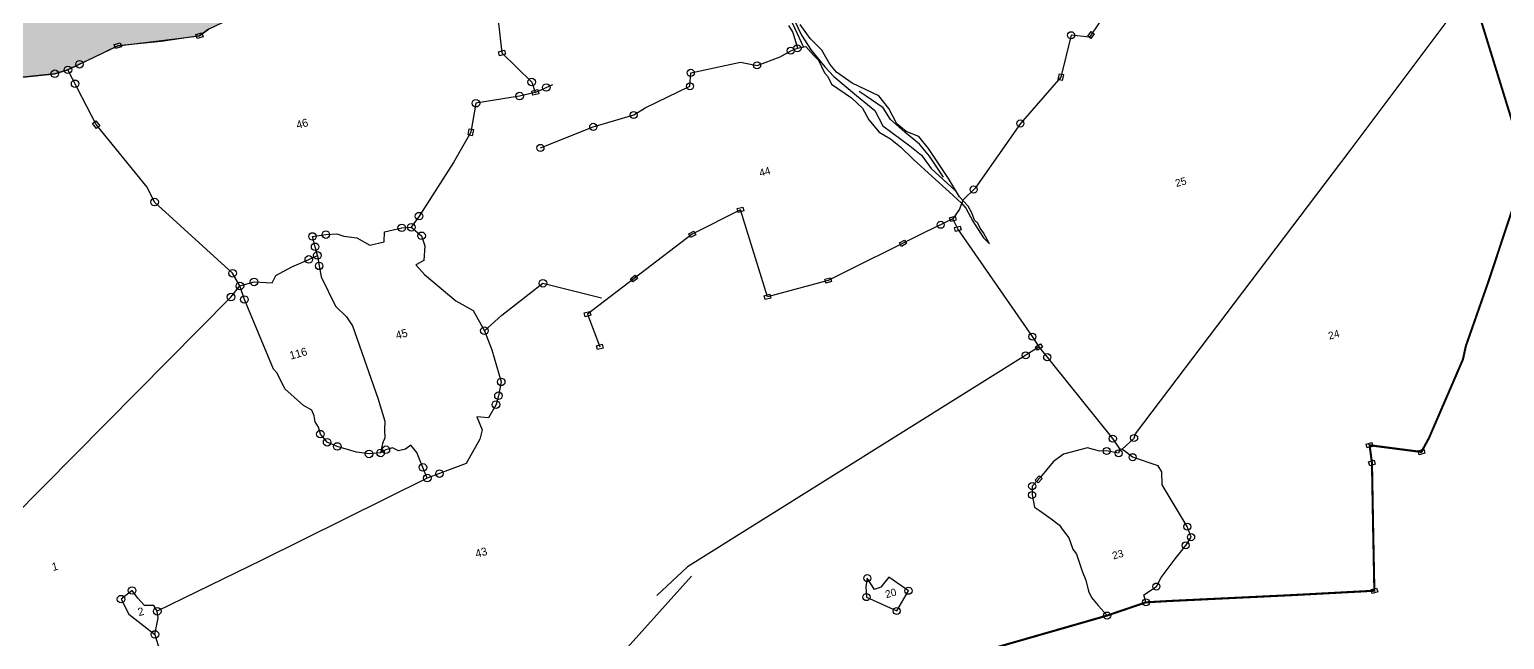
# Model space of a CAD drawing. Header units: metres. Extents: x 349190 to 354644, y 1756648 to 1760820.
# Drawn here: x 351928 to 353721, y 1758751 to 1759493 of the extents above; entities that cross this region are included whole.
import ezdxf

# ---------------------------------------------------------------- set-up
doc = ezdxf.new("R2010")
doc.units = ezdxf.units.M
doc.header["$MEASUREMENT"] = 0
for name, color, linetype in [('LINE_WATER', 4, 'Continuous'), ('POLY_HATCH', 12, 'Continuous'), ('POLY_PARCEL', 6, 'Continuous'), ('POLY_WATER', 4, 'Continuous'), ('SYM_STONE', 1, 'Continuous'), ('TEXT_PARCEL', 7, 'Continuous'), ('V_BOUND_LINE', 7, 'Continuous')]:
    doc.layers.add(name, color=color, linetype=linetype)
doc.styles.add('TEXT_MAP', font='KRDEV050.TTF')

# ---------------------------------------------------------------- blocks, each defined once
blk = doc.blocks.new('STONE')
blk.add_circle((0, 0), 0.851)
blk = doc.blocks.new('STONESQUARE')
blk.add_lwpolyline([(-0.7, 0.48), (0.7, 0.48), (0.7, -0.48), (-0.7, -0.48)], close=True)

msp = doc.modelspace()

# ---------------------------------------------------------------- hatches: boundary and pattern name
at = {"layer": 'POLY_HATCH'}
h = msp.add_hatch(dxfattribs=at)
h.set_pattern_fill('ZIGZAG', color=256, scale=81.096727, angle=15.3665, style=0)
h.set_pattern_definition([(15.36646, (349550.971, 1755955.7), (7.088451, 12.460942), [10.13709, -10.13709]), (105.36646, (349560.746, 1755958.386), (-12.460942, 7.088451), [10.13709, -10.13709])])
h.paths.add_polyline_path([(351263.3, 1759011.5), (351300.2, 1759057.2), (351353.4, 1759099.1), (351321.4, 1759164), (351342.7, 1759197.1), (351366.6, 1759246.1), (351338, 1759280.2), (351344.8, 1759289.1), (351379.7, 1759307.7), (351379.9, 1759307.7), (351446.5, 1759382.2), (351511.1, 1759459.9), (351560.4, 1759528.7), (351583.8, 1759530.9), (351597.7, 1759536.8), (351633.2, 1759552.8), (351712.4, 1759584.9), (351821.7, 1759644.6), (351838.7, 1759646.7), (351883.1, 1759654.8), (351908.9, 1759664.5), (351936, 1759658.2), (351955.2, 1759673.1), (351965.9, 1759678.3), (352018.2, 1759707.2), (352055.9, 1759739.4), (352073.9, 1759793.6), (352095.3, 1759810.4), (352131.8, 1759806.9), (352202.4, 1759834.3), (352263.1, 1759907.1), (352299.3, 1759934.8), (352357.2, 1759908.3), (352414.7, 1759873.5), (352459.5, 1759749), (352425.3, 1759663.2), (352405.6, 1759622.2), (352399.1, 1759610.4), (352392.5, 1759595.5), (352374.4, 1759587.7), (352331.4, 1759569.9), (352305.4, 1759555.7), (352260, 1759531), (352226.4, 1759528.1), (352206.5, 1759522.7), (352189, 1759514.5), (352145.1, 1759493.6), (352134.2, 1759485.6), (352087.8, 1759478.7), (352034.9, 1759473.4), (352004, 1759458.1), (351988.3, 1759450.9), (351974.2, 1759444.1), (351958.3, 1759439.3), (351883.9, 1759431.4), (351866.8, 1759426.3), (351804.5, 1759385.8), (351782, 1759372.9), (351771, 1759365.2), (351761.2, 1759355), (351731.8, 1759315.4), (351739.5, 1759275.1), (351737.6, 1759263.6), (351735.7, 1759220), (351746.3, 1759180), (351754.8, 1759159.7), (351790, 1759130.1), (351759.1, 1759086.3), (351745.4, 1759065.7), (351671.6, 1759031.6), (351660.5, 1759024), (351637.7, 1759004.3), (351631.6, 1758995.9), (351621, 1758976.2), (351612, 1758958.6), (351603.4, 1758945.3), (351596.9, 1758933.9), (351580.5, 1758904.3), (351567.3, 1758880.5), (351555.3, 1758861.7), (351573.3, 1758796), (351585.1, 1758751.4), (351590.2, 1758737.3), (351581.7, 1758724), (351574.6, 1758714.5), (351565.7, 1758675.1), (351557.1, 1758646.7), (351487.3, 1758608.9), (351434.3, 1758578.4), (351386.6, 1758571.2), (351375.9, 1758568.6), (351359.1, 1758570.3), (351304.1, 1758553.4), (351277.9, 1758547.8), (351261.9, 1758545.3), (351245, 1758542.4), (351226.8, 1758533.6), (351198, 1758516), (351188.1, 1758507.8), (351182.5, 1758488.2), (351170.5, 1758416), (351149.3, 1758399.8), (351153.6, 1758387.6), (351136.8, 1758376.5), (351104.9, 1758356.2), (351099.6, 1758350.7), (351082.2, 1758325.9), (351076, 1758312.8), (351060, 1758300.1), (351019.9, 1758289.1), (351009.5, 1758268.5), (350989.1, 1758224.9), (350983.6, 1758208.8), (350970.5, 1758191.3), (350904.5, 1758270.8), (350852, 1758282.9), (350820.4, 1758289.5), (350803.3, 1758288.8), (350788.9, 1758288.1), (350752.2, 1758272.1), (350742.7, 1758265.5), (350663, 1758227), (350650, 1758217.7), (350613.8, 1758192.5), (350568.5, 1758159.5), (350509.2, 1758143.3), (350493.5, 1758137.6), (350511.4, 1758130.6), (350608.1, 1758078.3), (350625.3, 1758067.5), (350612.9, 1758062.7), (350596.2, 1758054.5), (350498.8, 1758027.2), (350381.4, 1757990.6), (350369.1, 1757989.4), (350361.4, 1757996.2), (350346.7, 1758005.1), (350298.5, 1758029.2), (350289.8, 1758034.1), (350276.2, 1758041.4), (350255.4, 1758021), (350243.5, 1758010.9), (350253.1, 1757996.7), (350265.4, 1757982.7), (350289.6, 1757948.3), (350298.9, 1757932.2), (350303.6, 1757918.7), (350302.5, 1757905.8), (350295.3, 1757895.4), (350263.5, 1757861.4), (350249.9, 1757844), (350246.2, 1757822.7), (350243.9, 1757771.5), (350252.6, 1757766.6), (350279.5, 1757761.2), (350285.5, 1757747.5), (350345.7, 1757707.5), (350341.8, 1757655), (350343.2, 1757632.2), (350326.2, 1757605.7), (350262.6, 1757518), (350220.9, 1757511.5), (350090.3, 1757491), (350026.6, 1757481.4), (350003.3, 1757473.3), (349982.8, 1757487.2), (349987.6, 1757505.2), (349922.2, 1757565.3), (349893.1, 1757598.6), (349886.4, 1757635.6), (349878.3, 1757686.9), (349883.9, 1757776.5), (349895.2, 1757795.8), (349935.6, 1757815.5), (349905.3, 1757878.8), (349917.7, 1757902.9), (349964.9, 1757932.3), (350006.1, 1757933.3), (350031.9, 1757940.4), (350057.3, 1758005.2), (350104.5, 1758079.1), (350127.4, 1758102.7), (350184.3, 1758125.3), (350221.7, 1758133.8), (350268.7, 1758132.9), (350294.3, 1758132.2), (350308.9, 1758129.3), (350333.6, 1758083.5), (350353.9, 1758079.1), (350416.7, 1758089.4), (350445.4, 1758098.2), (350425.5, 1758145.4), (350430.6, 1758180.4), (350460.6, 1758197.3), (350481.3, 1758270), (350505.1, 1758299.8), (350536.3, 1758280.8), (350583, 1758299.7), (350619.5, 1758336.5), (350663.9, 1758351.2), (350725.4, 1758386.5), (350796.7, 1758391.4), (350859.3, 1758406.8), (350890.3, 1758451.6), (350898.2, 1758495.2), (350948.5, 1758557.4), (350994.7, 1758596.8), (351012.6, 1758635.4), (351110.3, 1758674.9), (351144.5, 1758673), (351218.6, 1758721), (351289.4, 1758721.5), (351315.9, 1758757.3), (351363.8, 1758790.3), (351302, 1758892.4), (351327.1, 1758930.4), (351311.2, 1758948.2), (351257, 1758922.1), (351237.1, 1758944.2), (351244.5, 1758966.9), (351250.2, 1758978.5), (351254.9, 1758991.5)])

# ---------------------------------------------------------------- linework, layer by layer
at = {"layer": 'LINE_WATER'}
for points in [[(352801.5, 1759867.9), (352805.2, 1759828.5), (352803.3, 1759786.6), (352795.3, 1759760.4), (352785.5, 1759744.3), (352783.4, 1759732.6), (352809.2, 1759648.2), (352832.5, 1759572.9), (352842.8, 1759545), (352853.2, 1759513.3), (352866, 1759486.1), (352878, 1759468.1), (352894.3, 1759447.6), (352905.5, 1759436), (352932.9, 1759412.9), (352955.2, 1759394.6), (352964.8, 1759375.9), (352997.8, 1759351.7), (353012.1, 1759340.1), (353023.6, 1759324.1), (353053.1, 1759297.5)], [(352784.1, 1759683.1), (352792.7, 1759656.9), (352804.7, 1759625.2), (352815.3, 1759590.9), (352824.7, 1759564.1), (352830.1, 1759556.4), (352839.2, 1759532.1), (352847.1, 1759517), (352857.6, 1759495.1), (352868.5, 1759471.8)], [(353038.9, 1759313.6), (353021.7, 1759339.1), (353009.7, 1759353.7), (352991.9, 1759368.4), (352974.4, 1759383.6), (352965.5, 1759397.9), (352944.7, 1759412.2), (352936.4, 1759417.9)]]:
    msp.add_lwpolyline(points, dxfattribs=at)
at = {"layer": 'POLY_HATCH'}
msp.add_lwpolyline([(352145.1, 1759493.6), (352134.2, 1759485.6), (352087.8, 1759478.7), (352034.9, 1759473.4), (352004, 1759458.1), (351988.3, 1759450.9), (351974.2, 1759444.1), (351958.3, 1759439.3), (351883.9, 1759431.4)], dxfattribs=at)
at = {"layer": 'POLY_PARCEL'}
for points in [[(353317.3, 1759627), (353317.3, 1759627), (353317.3, 1759627), (353271, 1759565.2), (353216.1, 1759483.8), (353216.1, 1759483.8), (353193.9, 1759486.2), (353193.9, 1759486.2), (353181.4, 1759435.3), (353181.4, 1759435.3), (353132.2, 1759378.8), (353132.2, 1759378.8), (353077.1, 1759300.3), (353062.3, 1759285.4), (353058.2, 1759274.5), (353050.3, 1759262.8)], [(352392.5, 1759595.5), (352392.5, 1759595.5), (352424.1, 1759596.7), (352439.9, 1759589.2), (352439.9, 1759589.2), (352494.8, 1759525.7), (352501.9, 1759464.6), (352538.1, 1759429.2), (352542.4, 1759416.6)], [(353255.7, 1758982.1), (353255.7, 1758982.1), (353270.5, 1758996.2), (353272.3, 1759001.4), (353272.3, 1759001.4), (353272.3, 1759001.4), (353533.1, 1759345.8), (353533.1, 1759345.8), (353533.1, 1759345.8), (353533.1, 1759345.8), (353680.3, 1759542.8), (353680.3, 1759542.8), (353680.3, 1759542.8), (353680.3, 1759542.8)], [(351974.2, 1759444.1), (351988.3, 1759450.9), (351988.3, 1759450.9), (352034.9, 1759473.4), (352134.2, 1759485.6), (352134.2, 1759485.6), (352145.1, 1759493.6), (352206.5, 1759522.7), (352206.5, 1759522.7)], [(352548.7, 1759349.1), (352612.9, 1759374.7), (352612.9, 1759374.7), (352662.1, 1759389.2), (352676.1, 1759397.8), (352730.5, 1759424.1), (352730.5, 1759424.1), (352731.5, 1759440.4), (352792.1, 1759453.6), (352812.1, 1759449.5), (352840.3, 1759459.8), (352840.3, 1759459.8), (352853, 1759467.4), (352861.2, 1759470.3)], [(351771, 1759365.2), (351782.9, 1759372.2), (351782.9, 1759372.2), (351866.8, 1759426.3), (351883.9, 1759431.4), (351958.3, 1759439.3), (351974.2, 1759444.1)], [(352183.4, 1759181.2), (352174.5, 1759196.6), (352079.6, 1759283.2), (352079.6, 1759283.2), (352070.5, 1759301.3), (352008.7, 1759377.4), (351974.2, 1759444.1), (351974.2, 1759444.1)], [(352542.4, 1759416.6), (352523.4, 1759412.2), (352470.3, 1759403.5), (352464, 1759368.1), (352442.9, 1759331.4), (352401.1, 1759266.1), (352391.7, 1759252.6)], [(352542.4, 1759416.6), (352563.7, 1759426.2)], [(353050.3, 1759262.8), (353050.3, 1759262.8), (353015.7, 1759246.2), (353015.7, 1759246.2), (353015.7, 1759246.2), (352898.4, 1759187.9), (352824.9, 1759167.9), (352791.9, 1759273.9), (352791.9, 1759273.9), (352733.3, 1759244.1), (352733.3, 1759244.1), (352733.3, 1759244.1), (352606, 1759147), (352620.8, 1759107)], [(352277.5, 1759218.4), (352274.8, 1759228.8), (352271.6, 1759241.4), (352287.8, 1759243.7), (352301.1, 1759244.7), (352309.6, 1759241.7), (352325.6, 1759239.6), (352341.3, 1759230.7), (352358.7, 1759235), (352359, 1759246.9), (352380.1, 1759251.9), (352391.7, 1759252.6)], [(352391.7, 1759252.6), (352404.3, 1759242.2), (352408, 1759230), (352407, 1759212.1), (352397.1, 1759206.8), (352407.9, 1759195.1), (352445.7, 1759163.1), (352467.1, 1759151.5), (352480.6, 1759126.7)], [(353154.9, 1759107), (353146.8, 1759119.5), (353146.8, 1759119.5), (353056.3, 1759250.7), (353050.3, 1759262.8)], [(352183.4, 1759181.2), (352200.6, 1759186), (352222.4, 1759184.8), (352227.1, 1759193.7), (352246.4, 1759204.4), (352267.1, 1759213.5), (352277.5, 1759218.4)], [(352277.5, 1759218.4), (352279.7, 1759205.6), (352282.1, 1759192.4), (352299.6, 1759156.5), (352312.8, 1759143.7), (352320.4, 1759132.8), (352351, 1759044.8), (352359.6, 1759016.7), (352359.3, 1759005.7), (352359.7, 1758996.6), (352356.6, 1758989.4), (352354.3, 1758978.1)], [(351771.7, 1758768.3), (351792.1, 1758783.7), (351792.1, 1758783.7), (351792.1, 1758783.7), (351792.1, 1758783.7), (352172.5, 1759167.7), (352172.5, 1759167.7), (352183.4, 1759181.2)], [(352354.3, 1758978.1), (352340.4, 1758976.8), (352325.1, 1758978.9), (352301.7, 1758985.9), (352289.4, 1758991), (352281.2, 1759000.9), (352278.8, 1759009.5), (352274.8, 1759015.7), (352273.7, 1759023), (352270.9, 1759030.2), (352260.5, 1759035.7), (352238.1, 1759056), (352228.7, 1759074.9), (352224, 1759079.9), (352188.8, 1759164.7), (352183.4, 1759181.2)], [(352480.6, 1759126.7), (352501.9, 1759145.6), (352551.8, 1759184.5), (352622.8, 1759166.6)], [(352480.6, 1759126.7), (352489.5, 1759103.4), (352501, 1759064.5), (352497.7, 1759047.6), (352494.7, 1759036.9), (352485.6, 1759020.9), (352471.4, 1759022.1), (352477.9, 1759006.2), (352475.1, 1758994.9), (352458.4, 1758965.2), (352426, 1758952.9), (352411.1, 1758947.5)], [(353154.9, 1759107), (353154.9, 1759107), (353154.9, 1759107), (353154.9, 1759107), (353154.9, 1759107), (352727.4, 1758839.5), (352727.4, 1758839.5), (352727.4, 1758839.5), (352727.4, 1758839.5), (352690.1, 1758804.6)], [(353253, 1758982.9), (353244.6, 1758995.4), (353244.6, 1758995.4), (353154.9, 1759107), (353154.9, 1759107)], [(352411.1, 1758947.5), (352405.9, 1758960.4), (352398.4, 1758978.5), (352391.3, 1758987.5), (352384.6, 1758982.7), (352376.3, 1758980.8), (352369, 1758984.3), (352360.8, 1758982), (352354.3, 1758978.1)], [(353253, 1758982.9), (353251.7, 1758977.6), (353237.2, 1758980.4), (353228.3, 1758980.1), (353213.8, 1758984.1), (353184.8, 1758976.7), (353172.1, 1758967.1), (353156.7, 1758948.5), (353146.6, 1758937.7), (353146.5, 1758926.9), (353149.6, 1758912), (353155.4, 1758907.9), (353169.5, 1758897.7), (353179.6, 1758890.3), (353182.9, 1758885.2), (353191, 1758874.7), (353196.2, 1758860.8), (353200.4, 1758854.7), (353207.4, 1758834.3), (353212, 1758823.4), (353215, 1758810), (353218.8, 1758802), (353226.9, 1758792.6), (353237.7, 1758780.2)], [(353257.6, 1758981.5), (353253, 1758982.9)], [(353284.9, 1758796.3), (353282.2, 1758805.4), (353297.6, 1758815.5), (353303.4, 1758826.4), (353320.6, 1758849.3), (353333.2, 1758865.6), (353339.8, 1758875.6), (353335.2, 1758888.4), (353304.8, 1758939.3), (353304.8, 1758939.3), (353304.1, 1758954.9), (353299.6, 1758962.5), (353268.7, 1758972.8), (353257.6, 1758981.5)], [(352411.1, 1758947.5), (352210.1, 1758847.6), (352082.9, 1758785.4)], [(352469.8, 1758535.2), (352469.8, 1758535.2), (352732.5, 1758828.3), (352732.5, 1758828.3)], [(352981.9, 1758785.8), (352996.2, 1758810.4), (352996.2, 1758810.4), (352972.2, 1758827), (352972.2, 1758827), (352962.4, 1758814.9), (352954.9, 1758811.8), (352946.1, 1758825.8), (352944.3, 1758815.1), (352945.1, 1758802.7), (352945.1, 1758802.7), (352981.9, 1758785.8)], [(352082.9, 1758785.4), (352078.5, 1758792.3), (352067.2, 1758792.4), (352059.1, 1758801.4), (352052.2, 1758810.7), (352038.8, 1758800.2), (352048.1, 1758782.1), (352066.5, 1758767.8), (352080, 1758757.2)], [(352080, 1758757.2), (352083.8, 1758777.6), (352082.9, 1758785.4)], [(352080, 1758757.2), (352083.4, 1758745), (352102.7, 1758699.7), (352120.7, 1758659), (352131.7, 1758616.7), (352147.4, 1758571), (352163.2, 1758538.5), (352167.8, 1758523.2)]]:
    msp.add_lwpolyline(points, dxfattribs=at)
at = {"layer": 'POLY_WATER'}
msp.add_lwpolyline([(352850.2, 1759498.2), (352855.4, 1759489.5), (352861.2, 1759470.3), (352871.3, 1759472.4), (352881.3, 1759461.5), (352886.6, 1759455.9), (352894.1, 1759440.5), (352898.3, 1759436), (352902.5, 1759426.8), (352927, 1759410), (352940.3, 1759397.5), (352948, 1759383.1), (352960.7, 1759368.3), (352974.5, 1759360.1), (352986.3, 1759350.5), (353001.7, 1759335.5), (353024.8, 1759314.5), (353045.6, 1759295.8), (353060.6, 1759281.7), (353066, 1759275.7), (353074.5, 1759259.9), (353087.5, 1759239.6), (353094.5, 1759232.4), (353087.5, 1759245.8), (353083.2, 1759251.3), (353080.6, 1759257.6), (353076.5, 1759261.4), (353073.3, 1759270.3), (353068.7, 1759278.1), (353058.4, 1759289.7), (353044.7, 1759311.8), (353020.5, 1759348.4), (353008.9, 1759362.8), (352993.4, 1759368.9), (352981.9, 1759378.6), (352972.2, 1759397), (352960, 1759412.4), (352952.5, 1759416.1), (352927.9, 1759427.7), (352908.5, 1759441.1), (352900.7, 1759451.1), (352890.8, 1759467.9), (352876.8, 1759482.4), (352864.5, 1759499.4)], dxfattribs=at)
at = {"layer": 'V_BOUND_LINE', "const_width": 2.53}
for points in [[(353743.5, 1759338.1), (353680.3, 1759542.8), (353699.1, 1759538.2), (353727.2, 1759530.8)], [(353094.7, 1758739.1), (353237.7, 1758780.2), (353284.9, 1758796.3), (353313, 1758797.9), (353463.3, 1758805.1), (353562.6, 1758810.4), (353561, 1758891.8), (353559.7, 1758965.8), (353556.8, 1758987.4), (353619.8, 1758979.2), (353629, 1758996.2), (353670.3, 1759091.8), (353673.9, 1759108.3), (353701.8, 1759188), (353741, 1759306.6)]]:
    msp.add_lwpolyline(points, dxfattribs=at)

# ---------------------------------------------------------------- block references
at = {"layer": 'SYM_STONE'}
for name, p, xscale, yscale, zscale, rotation in [('STONESQUARE', (352134.2, 1759485.6), 5.406448492920397, 5.406448492920397, 5.406448492920397, 15.36646372397121), ('STONE', (353193.9, 1759486.2), 5.06636463076694, 5.06636463076694, 5.06636463076694, 15.29535435398677), ('STONESQUARE', (353218.1, 1759486.4), 5.06636463076694, 5.06636463076694, 5.06636463076694, 55.13553659646767), ('STONESQUARE', (352034.9, 1759473.4), 5.406448492920397, 5.406448492920397, 5.406448492920397, 15.36646372397121), ('STONESQUARE', (352501.9, 1759464.6), 5.406448492920397, 5.406448492920397, 5.406448492920397, 15.36646372397121), ('STONE', (352853, 1759467.4), 5.06636463076694, 5.06636463076694, 5.06636463076694, 15.29535435398677), ('STONE', (352861.2, 1759470.3), 5.06636463076694, 5.06636463076694, 5.06636463076694, 15.29535435398677), ('STONE', (351988.3, 1759450.9), 5.406448492920397, 5.406448492920397, 5.406448492920397, 15.36646372397121), ('STONE', (352812.1, 1759449.5), 5.06636463076694, 5.06636463076694, 5.06636463076694, 15.29535435398677), ('STONE', (351958.3, 1759439.3), 5.406448492920397, 5.406448492920397, 5.406448492920397, 15.36646372397121), ('STONE', (351974.2, 1759444.1), 5.406448492920397, 5.406448492920397, 5.406448492920397, 15.36646372397121), ('STONE', (351983, 1759427.1), 5.406448492920397, 5.406448492920397, 5.406448492920397, 15.36646372397121), ('STONE', (352538.1, 1759429.2), 5.406448492920397, 5.406448492920397, 5.406448492920397, 15.36646372397121), ('STONE', (352731.5, 1759440.4), 5.06636463076694, 5.06636463076694, 5.06636463076694, 15.29535435398677), ('STONESQUARE', (353181.4, 1759435.3), 5.066364630766939, 5.066364630766939, 5.066364630766939, 77.86050638405703), ('STONE', (352523.4, 1759412.2), 5.406448492920397, 5.406448492920397, 5.406448492920397, 15.36646372397121), ('STONESQUARE', (352542.4, 1759416.6), 5.406448492920397, 5.406448492920397, 5.406448492920397, 15.36646372397121), ('STONE', (352555.8, 1759422.6), 5.406448492920397, 5.406448492920397, 5.406448492920397, 15.36646372397121), ('STONE', (352730.5, 1759424.1), 5.06636463076694, 5.06636463076694, 5.06636463076694, 15.29535435398677), ('STONE', (352470.3, 1759403.5), 5.406448492920397, 5.406448492920397, 5.406448492920397, 15.36646372397121), ('STONESQUARE', (352008.7, 1759377.4), 5.406448492920397, 5.406448492920397, 5.406448492920397, 309.0909714824688), ('STONE', (352612.9, 1759374.7), 5.06636463076694, 5.06636463076694, 5.06636463076694, 15.29535435398677), ('STONE', (352662.1, 1759389.2), 5.06636463076694, 5.06636463076694, 5.06636463076694, 15.29535435398677), ('STONE', (353132.2, 1759378.8), 5.06636463076694, 5.06636463076694, 5.06636463076694, 15.29535435398677), ('STONESQUARE', (352464, 1759368.1), 5.406448492920398, 5.406448492920398, 5.406448492920398, 79.92885730042855), ('STONE', (352548.7, 1759349.1), 5.06636463076694, 5.06636463076694, 5.06636463076694, 15.29535435398677), ('STONE', (352079.6, 1759283.2), 5.406448492920397, 5.406448492920397, 5.406448492920397, 15.36646372397121), ('STONE', (353075.4, 1759298.5), 5.06636463076694, 5.06636463076694, 5.06636463076694, 15.29535435398677), ('STONE', (352401.1, 1759266.1), 5.406448492920397, 5.406448492920397, 5.406448492920397, 15.36646372397121), ('STONESQUARE', (352791.9, 1759273.9), 5.06636463076694, 5.06636463076694, 5.06636463076694, 15.29535435398677), ('STONE', (352380.1, 1759251.9), 5.406448492920397, 5.406448492920397, 5.406448492920397, 15.36646372397121), ('STONE', (352391.7, 1759252.6), 5.406448492920397, 5.406448492920397, 5.406448492920397, 15.36646372397121), ('STONE', (353035.3, 1759255.6), 5.06636463076694, 5.06636463076694, 5.06636463076694, 15.29535435398677), ('STONESQUARE', (353050.3, 1759262.8), 5.06636463076694, 5.06636463076694, 5.06636463076694, 15.29535435398677), ('STONESQUARE', (353056.3, 1759250.7), 5.06636463076694, 5.06636463076694, 5.06636463076694, 15.29535435398677), ('STONE', (352271.6, 1759241.4), 5.406448492920397, 5.406448492920397, 5.406448492920397, 15.36646372397121), ('STONE', (352287.8, 1759243.7), 5.406448492920397, 5.406448492920397, 5.406448492920397, 15.36646372397121), ('STONE', (352404.3, 1759242.2), 5.406448492920397, 5.406448492920397, 5.406448492920397, 15.36646372397121), ('STONESQUARE', (352733.3, 1759244.1), 5.06636463076694, 5.06636463076694, 5.06636463076694, 27.14631883659936), ('STONESQUARE', (352989.5, 1759233.2), 5.06636463076694, 5.06636463076694, 5.06636463076694, 29.06150619482212), ('STONE', (352267.1, 1759213.5), 5.406448492920397, 5.406448492920397, 5.406448492920397, 15.36646372397121), ('STONE', (352274.8, 1759228.8), 5.406448492920397, 5.406448492920397, 5.406448492920397, 15.36646372397121), ('STONE', (352277.5, 1759218.4), 5.406448492920397, 5.406448492920397, 5.406448492920397, 15.36646372397121), ('STONE', (352174.5, 1759196.6), 5.406448492920397, 5.406448492920397, 5.406448492920397, 15.36646372397121), ('STONE', (352279.7, 1759205.6), 5.406448492920397, 5.406448492920397, 5.406448492920397, 15.36646372397121), ('STONE', (352183.4, 1759181.2), 5.406448492920397, 5.406448492920397, 5.406448492920397, 15.36646372397121), ('STONE', (352200.6, 1759186), 5.406448492920397, 5.406448492920397, 5.406448492920397, 15.36646372397121), ('STONE', (352551.8, 1759184.5), 5.406448492920397, 5.406448492920397, 5.406448492920397, 15.36646372397121), ('STONESQUARE', (352662.5, 1759190.2), 5.06636463076694, 5.06636463076694, 5.06636463076694, 36.72037735747126), ('STONESQUARE', (352898.4, 1759187.9), 5.06636463076694, 5.06636463076694, 5.06636463076694, 15.29535435398677), ('STONE', (352172.5, 1759167.7), 5.406448492920397, 5.406448492920397, 5.406448492920397, 15.36646372397121), ('STONE', (352188.8, 1759164.7), 5.406448492920397, 5.406448492920397, 5.406448492920397, 15.36646372397121), ('STONESQUARE', (352824.9, 1759167.9), 5.06636463076694, 5.06636463076694, 5.06636463076694, 15.29535435398677), ('STONESQUARE', (352606, 1759147), 5.06636463076694, 5.06636463076694, 5.06636463076694, 15.29535435398677), ('STONE', (352480.6, 1759126.7), 5.406448492920397, 5.406448492920397, 5.406448492920397, 15.36646372397121), ('STONESQUARE', (352620.8, 1759107), 5.06636463076694, 5.06636463076694, 5.06636463076694, 15.29535435398677), ('STONE', (353146.8, 1759119.5), 5.06636463076694, 5.06636463076694, 5.06636463076694, 15.29535435398677), ('STONESQUARE', (353154.9, 1759107), 5.066364630766939, 5.066364630766939, 5.066364630766939, 211.307469524871), ('STONE', (353138.8, 1759096.8), 5.06636463076694, 5.06636463076694, 5.06636463076694, 15.29535435398677), ('STONE', (353164.9, 1759094.5), 5.06636463076694, 5.06636463076694, 5.06636463076694, 15.29535435398677), ('STONE', (352501, 1759064.5), 5.406448492920397, 5.406448492920397, 5.406448492920397, 15.36646372397121), ('STONE', (352494.7, 1759036.9), 5.406448492920397, 5.406448492920397, 5.406448492920397, 15.36646372397121), ('STONE', (352497.7, 1759047.6), 5.406448492920397, 5.406448492920397, 5.406448492920397, 15.36646372397121), ('STONE', (352281.2, 1759000.9), 5.406448492920397, 5.406448492920397, 5.406448492920397, 15.36646372397121), ('STONE', (352289.4, 1758991), 5.406448492920397, 5.406448492920397, 5.406448492920397, 15.36646372397121), ('STONE', (352301.7, 1758985.9), 5.406448492920397, 5.406448492920397, 5.406448492920397, 15.36646372397121), ('STONE', (352354.3, 1758978.1), 5.406448492920397, 5.406448492920397, 5.406448492920397, 15.36646372397121), ('STONE', (352360.8, 1758982), 5.406448492920397, 5.406448492920397, 5.406448492920397, 15.36646372397121), ('STONE', (353237.2, 1758980.4), 5.06636463076694, 5.06636463076694, 5.06636463076694, 15.29535435398677), ('STONE', (353244.6, 1758995.4), 5.06636463076694, 5.06636463076694, 5.06636463076694, 15.29535435398677), ('STONE', (353270.5, 1758996.2), 5.06636463076694, 5.06636463076694, 5.06636463076694, 15.29535435398677), ('STONESQUARE', (353556.8, 1758987.4), 5.06636463076694, 5.06636463076694, 5.06636463076694, 15.29535435398677), ('STONE', (352340.4, 1758976.8), 5.406448492920397, 5.406448492920397, 5.406448492920397, 15.36646372397121), ('STONE', (352405.9, 1758960.4), 5.406448492920397, 5.406448492920397, 5.406448492920397, 15.36646372397121), ('STONE', (353251.7, 1758977.6), 5.06636463076694, 5.06636463076694, 5.06636463076694, 15.29535435398677), ('STONE', (353268.7, 1758972.8), 5.06636463076694, 5.06636463076694, 5.06636463076694, 15.29535435398677), ('STONESQUARE', (353559.7, 1758965.8), 5.06636463076694, 5.06636463076694, 5.06636463076694, 15.29535435398677), ('STONESQUARE', (353619.8, 1758979.2), 5.06636463076694, 5.06636463076694, 5.06636463076694, 15.29535435398677), ('STONE', (352411.1, 1758947.5), 5.406448492920397, 5.406448492920397, 5.406448492920397, 15.36646372397121), ('STONE', (352426, 1758952.9), 5.406448492920397, 5.406448492920397, 5.406448492920397, 15.36646372397121), ('STONESQUARE', (353154.5, 1758945.9), 5.06636463076694, 5.06636463076694, 5.06636463076694, 48.51057415631346), ('STONE', (353146.5, 1758926.9), 5.06636463076694, 5.06636463076694, 5.06636463076694, 15.29535435398677), ('STONE', (353146.6, 1758937.7), 5.06636463076694, 5.06636463076694, 5.06636463076694, 15.29535435398677), ('STONE', (353335.2, 1758888.4), 5.06636463076694, 5.06636463076694, 5.06636463076694, 15.29535435398677), ('STONE', (353339.8, 1758875.6), 5.06636463076694, 5.06636463076694, 5.06636463076694, 15.29535435398677), ('STONE', (353333.2, 1758865.6), 5.06636463076694, 5.06636463076694, 5.06636463076694, 15.29535435398677), ('STONE', (352946.1, 1758825.8), 5.06636463076694, 5.06636463076694, 5.06636463076694, 15.29535435398677), ('STONE', (352038.8, 1758800.2), 5.406448492920397, 5.406448492920397, 5.406448492920397, 15.36646372397121), ('STONE', (352052.2, 1758810.7), 5.406448492920397, 5.406448492920397, 5.406448492920397, 15.36646372397121), ('STONE', (352945.1, 1758802.7), 5.06636463076694, 5.06636463076694, 5.06636463076694, 15.29535435398677), ('STONE', (352996.2, 1758810.4), 5.06636463076694, 5.06636463076694, 5.06636463076694, 15.29535435398677), ('STONE', (353297.6, 1758815.5), 5.06636463076694, 5.06636463076694, 5.06636463076694, 15.29535435398677), ('STONESQUARE', (353562.6, 1758810.4), 5.06636463076694, 5.06636463076694, 5.06636463076694, 15.29535435398677), ('STONE', (352082.9, 1758785.4), 5.406448492920397, 5.406448492920397, 5.406448492920397, 15.36646372397121), ('STONE', (352981.9, 1758785.8), 5.06636463076694, 5.06636463076694, 5.06636463076694, 15.29535435398677), ('STONE', (353284.9, 1758796.3), 5.06636463076694, 5.06636463076694, 5.06636463076694, 15.29535435398677), ('STONE', (353237.7, 1758780.2), 5.06636463076694, 5.06636463076694, 5.06636463076694, 15.29535435398677), ('STONE', (352080, 1758757.2), 5.406448492920397, 5.406448492920397, 5.406448492920397, 15.36646372397121)]:
    msp.add_blockref(name, p, dxfattribs=dict(at, xscale=xscale, yscale=yscale, zscale=zscale, rotation=rotation))

# ---------------------------------------------------------------- texts
at = {"layer": 'TEXT_PARCEL', "style": 'TEXT_MAP'}
for s, height, rotation, p in [('46', 9.73, 15.3665, (352253.3, 1759372)), ('44', 9.12, 15.2954, (352816.1, 1759314)), ('25', 9.12, 15.2954, (353321.9, 1759301.5)), ('45', 9.73, 15.3665, (352374.2, 1759116.1)), ('24', 9.12, 15.2954, (353508, 1759115.8)), ('116', 9.73, 15.3665, (352245.1, 1759091.5)), ('43', 9.73, 15.3665, (352471, 1758850.4)), ('23', 9.12, 15.2954, (353245.4, 1758848.4)), ('1', 9.73, 15.3665, (351956.1, 1758834.3)), ('20', 9.12, 15.2954, (352969.3, 1758801.3)), ('2', 9.73, 15.3665, (352060.6, 1758779.4))]:
    msp.add_text(s, height=height, rotation=rotation, dxfattribs=at).set_placement(p)

doc.saveas('drawing.dxf')
